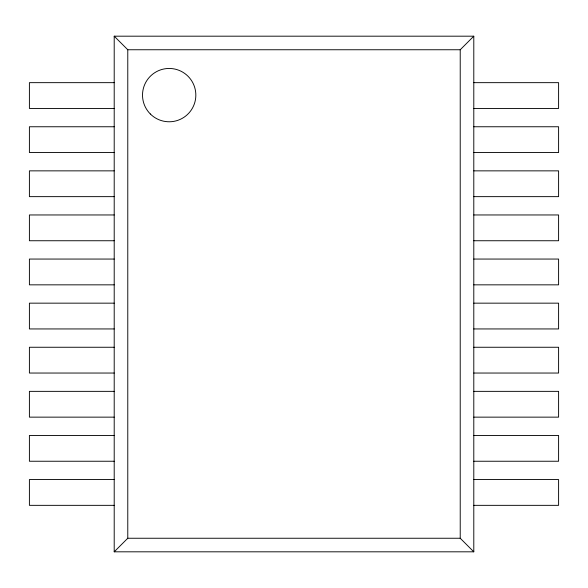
<?xml version="1.0" encoding="UTF-8"?>
<svg xmlns="http://www.w3.org/2000/svg" width="588" height="588" viewBox="0 0 588 588"><rect width="100%" height="100%" fill="white"/><g stroke="black" fill="none" stroke-linecap="round" stroke-linejoin="round"><path stroke-width="0.88" d="M473.796 551.816L460.22 538.248L460.22 49.752L473.796 36.184L114.204 36.184L114.204 551.816L473.796 551.816L473.796 36.184M114.204 551.816L127.78 538.248L127.78 49.752L114.204 36.184M127.78 49.752L460.22 49.752M114.204 82.658L29.4 82.658L29.4 108.442L114.204 108.442M473.796 82.658L558.6 82.658L558.6 108.442L473.796 108.442M114.204 126.758L29.4 126.758L29.4 152.542L114.204 152.542M473.796 126.758L558.6 126.758L558.6 152.542L473.796 152.542M114.204 170.858L29.4 170.858L29.4 196.642L114.204 196.642M473.796 170.858L558.6 170.858L558.6 196.642L473.796 196.642M114.204 214.958L29.4 214.958L29.4 240.742L114.204 240.742M473.796 214.958L558.6 214.958L558.6 240.742L473.796 240.742M114.204 259.058L29.4 259.058L29.4 284.842L114.204 284.842M473.796 259.058L558.6 259.058L558.6 284.842L473.796 284.842M114.204 303.158L29.4 303.158L29.4 328.942L114.204 328.942M473.796 303.158L558.6 303.158L558.6 328.942L473.796 328.942M114.204 347.258L29.4 347.258L29.4 373.042L114.204 373.042M473.796 347.258L558.6 347.258L558.6 373.042L473.796 373.042M114.204 391.358L29.4 391.358L29.4 417.142L114.204 417.142M473.796 391.358L558.6 391.358L558.6 417.142L473.796 417.142M114.204 435.458L29.4 435.458L29.4 461.242L114.204 461.242M473.796 435.458L558.6 435.458L558.6 461.242L473.796 461.242M114.204 479.558L29.4 479.558L29.4 505.342L114.204 505.342M473.796 479.558L558.6 479.558L558.6 505.342L473.796 505.342M127.78 538.248L460.22 538.248M150.322 113.969A26.666 26.666 0 0 0 194.929 102.018A26.666 26.666 0 0 0 162.273 69.362A26.666 26.666 0 0 0 150.322 113.969"/></g></svg>
